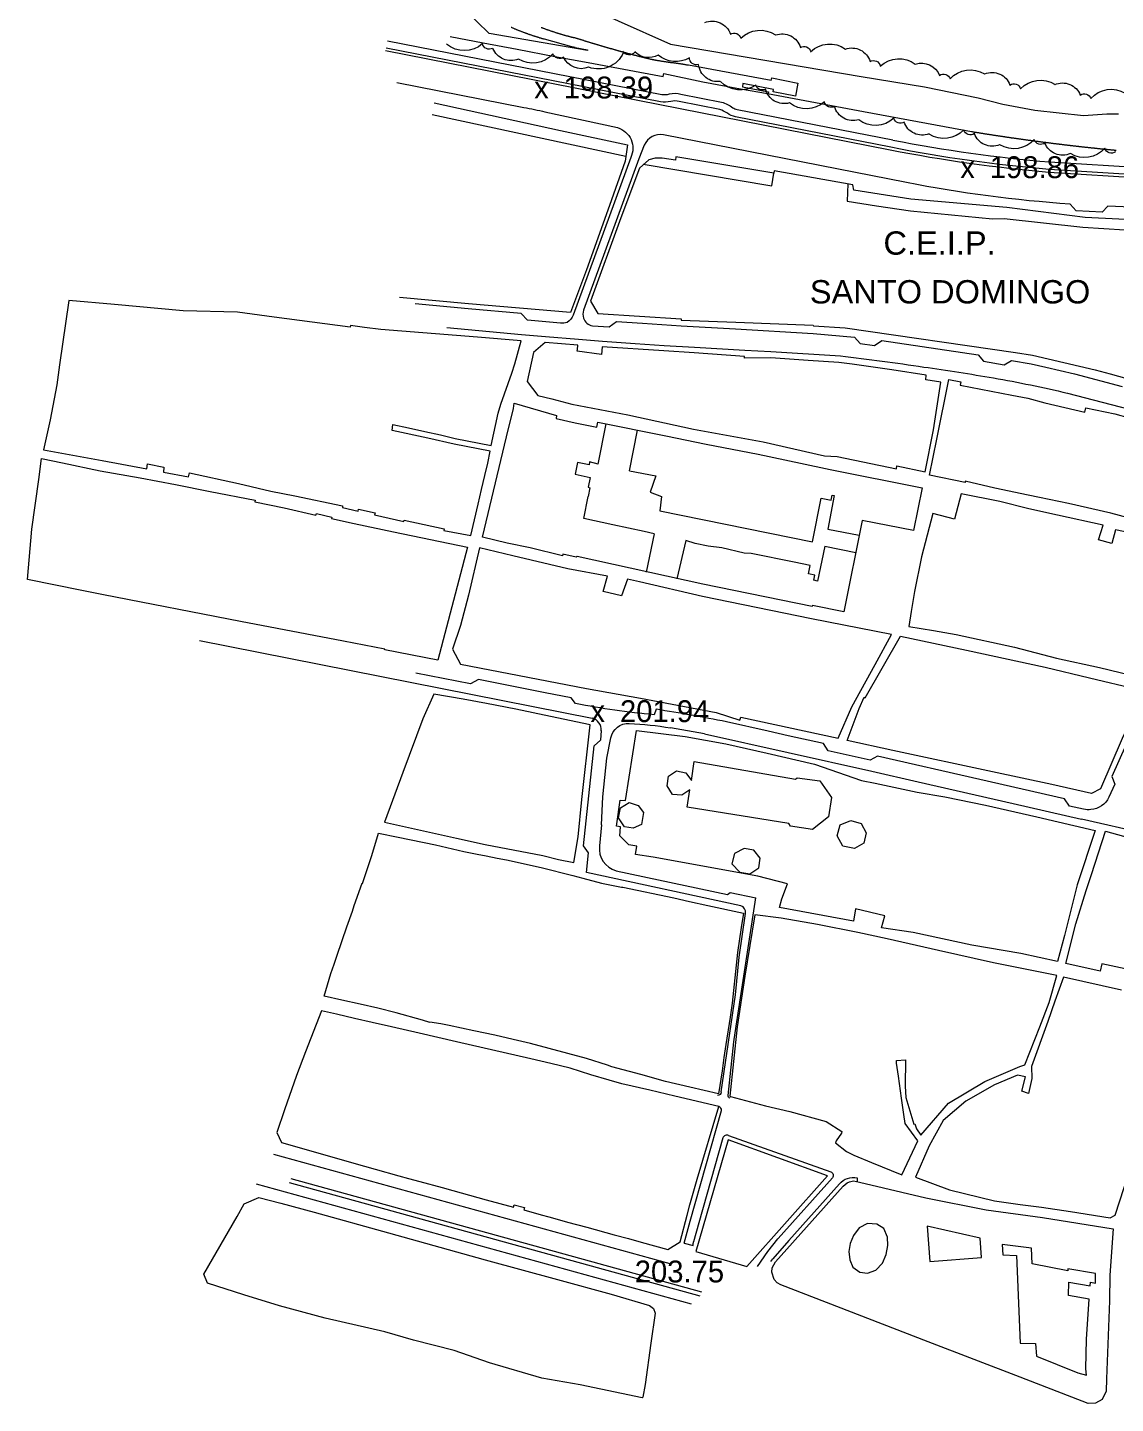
# Model space of a CAD drawing. Header units: millimetres. Extents: x 949 to 2135, y 1001 to 2286.
# Drawn here: x 1008.5 to 1381.8, y 1046.2 to 1518.2 of the extents above; entities that cross this region are included whole.
import ezdxf
from ezdxf.enums import TextEntityAlignment as Align

# ---------------------------------------------------------------- set-up
doc = ezdxf.new("R2010")
doc.units = ezdxf.units.MM
doc.linetypes.add('DGN Style 2', pattern=[1038.355655, 623.013393, -415.342262])
for name, color, linetype, lineweight in [('Nivel 11', 7, 'Continuous', 0), ('Nivel 12', 7, 'Continuous', 0), ('Nivel 15', 7, 'Continuous', 0), ('Nivel 17', 7, 'Continuous', 0), ('Nivel 24', 7, 'Continuous', 0), ('Nivel 26', 7, 'Continuous', 0), ('Nivel 3', 7, 'Continuous', 0), ('Nivel 39', 7, 'Continuous', 0), ('Nivel 45', 7, 'Continuous', 0)]:
    doc.layers.add(name, color=color, linetype=linetype, lineweight=lineweight)
doc.styles.add('Style-arial', font='arial.shx')
doc.styles.add('Style-font000', font='font000.shx')
doc.styles.add('Style-font023', font='font023.shx')

msp = doc.modelspace()

# ---------------------------------------------------------------- linework, layer by layer
at = {"layer": 'Nivel 11', "color": 1, "linetype": 'Continuous', "lineweight": 0}
for p, q in [((1148.05, 1492.33), (1191.34, 1482.84)), ((1191.34, 1482.84), (1214.4, 1478.03)), ((1214.4, 1478.03), (1213.55, 1472.33)), ((1221.64, 1472.82), (1218.47, 1469.99)), ((1223.83, 1473.45), (1221.64, 1472.82)), ((1226.28, 1473.36), (1223.83, 1473.45)), ((1230.82, 1472.71), (1226.28, 1473.36)), ((1231.01, 1473.83), (1230.82, 1472.71)), ((1264.54, 1468.23), (1231.01, 1473.83)), ((1213.55, 1472.33), (1208.23, 1457.12)), ((1218.47, 1469.99), (1212.1, 1452.96)), ((1264.65, 1469.11), (1264.54, 1468.23)), ((1291.73, 1464.22), (1264.65, 1469.11)), ((1292.05, 1462.47), (1291.73, 1464.22)), ((1311.55, 1459.29), (1292.05, 1462.47)), ((1344.55, 1456.53), (1311.55, 1459.29)), ((1208.23, 1457.12), (1200.33, 1435.09)), ((1371.37, 1453.1), (1344.55, 1456.53)), ((1212.1, 1452.96), (1201.73, 1424.37)), ((1370.64, 1449.7), (1408.15, 1447.29)), ((1408.17, 1451.25), (1371.37, 1453.1)), ((1200.33, 1435.09), (1194.85, 1420.42)), ((1159.86, 1423.39), (1136.12, 1425.59)), ((1194.85, 1420.42), (1159.86, 1423.39)), ((1201.73, 1424.37), (1204.25, 1420.08)), ((1204.25, 1420.08), (1232.75, 1418.33)), ((1232.75, 1418.33), (1232.82, 1417.86)), ((1232.82, 1417.86), (1251.54, 1417.15)), ((1251.54, 1417.15), (1278.11, 1416.14)), ((1278.11, 1416.14), (1278.17, 1415.86)), ((1278.17, 1415.86), (1289, 1415.22)), ((1289, 1415.22), (1347.49, 1406.72)), ((1347.49, 1406.72), (1353.28, 1405.87)), ((1353.28, 1405.87), (1374.85, 1400.77)), ((1374.85, 1400.77), (1379.95, 1399.38)), ((1379.95, 1399.38), (1412.67, 1390.45)), ((1236.28, 1259.92), (1237.27, 1266.46)), ((1237.27, 1266.46), (1271.96, 1260.38)), ((1228.02, 1258.12), (1228.43, 1261.47)), ((1228.43, 1261.47), (1231.17, 1263.24)), ((1231.17, 1263.24), (1234.35, 1262.57)), ((1234.35, 1262.57), (1236.28, 1259.92)), ((1271.96, 1260.38), (1272.61, 1260.9)), ((1272.61, 1260.9), (1280.32, 1259.79)), ((1229.86, 1255.15), (1228.02, 1258.12)), ((1235.78, 1256.68), (1233.07, 1254.86)), ((1234.9, 1250.8), (1235.78, 1256.68)), ((1280.32, 1259.79), (1284.36, 1254.12)), ((1212.02, 1250.57), (1214.93, 1252.33)), ((1214.93, 1252.33), (1218.02, 1251.41)), ((1218.02, 1251.41), (1219.89, 1248.98)), ((1233.07, 1254.86), (1229.86, 1255.15)), ((1269.76, 1245.21), (1234.9, 1250.8)), ((1284.36, 1254.12), (1283.38, 1247.48)), ((1211.3, 1247.08), (1212.02, 1250.57)), ((1213.29, 1244.07), (1211.3, 1247.08)), ((1219.89, 1248.98), (1219.12, 1244.89)), ((1283.38, 1247.48), (1277.88, 1243.12)), ((1287.28, 1244.77), (1290.94, 1246.23)), ((1290.94, 1246.23), (1294.5, 1245.18)), ((1216.35, 1243.56), (1213.29, 1244.07)), ((1219.12, 1244.89), (1216.35, 1243.56)), ((1270.24, 1244.27), (1269.76, 1245.21)), ((1277.88, 1243.12), (1270.24, 1244.27)), ((1286.28, 1240.98), (1287.28, 1244.77)), ((1294.5, 1245.18), (1296.23, 1242.02)), ((1296.23, 1242.02), (1295.48, 1238.46)), ((1254.42, 1236.65), (1251.03, 1234.86)), ((1257.71, 1236.04), (1254.42, 1236.65)), ((1288.26, 1237.42), (1286.28, 1240.98)), ((1292.23, 1236.57), (1288.26, 1237.42)), ((1295.48, 1238.46), (1292.23, 1236.57)), ((1251.03, 1234.86), (1250.21, 1231.36)), ((1259.84, 1233.33), (1257.71, 1236.04)), ((1259.42, 1229.94), (1259.84, 1233.33)), ((1250.21, 1231.36), (1252.93, 1228.46)), ((1252.93, 1228.46), (1256.38, 1227.92)), ((1256.38, 1227.92), (1259.42, 1229.94))]:
    msp.add_line(p, q, dxfattribs=at)
at = {"layer": 'Nivel 11', "color": 1, "linetype": 'DGN Style 2', "lineweight": 0}
for p, q in [((1213.82, 1474), (1147.33, 1488.32)), ((1219.74, 1471.39), (1263.85, 1463.91)), ((1263.85, 1463.91), (1264.54, 1468.23)), ((1289.98, 1464.65), (1289.75, 1458.6)), ((1289.75, 1458.6), (1299.83, 1457.1)), ((1299.83, 1457.1), (1311.45, 1455.38)), ((1311.45, 1455.38), (1339.65, 1452.63)), ((1339.65, 1452.63), (1343.61, 1452.71)), ((1343.61, 1452.71), (1370.64, 1449.7))]:
    msp.add_line(p, q, dxfattribs=at)
at = {"layer": 'Nivel 11', "color": 1, "linetype": 'Continuous', "lineweight": 0, "flags": 128}
for points in [[(1022.67, 1424.6), (1019.45, 1402.52), (1018.53, 1395.67), (1016.3, 1383.64), (1014.04, 1373.32), (1034.14, 1369.67), (1049.45, 1366.86), (1049.66, 1368.5), (1055.25, 1367.39), (1055.14, 1365.75), (1063.75, 1364.08), (1064.08, 1365.43), (1080.94, 1361.79), (1092.02, 1359.22), (1100.21, 1357.58), (1116.62, 1354.19), (1116.63, 1353.6), (1121.94, 1352.27), (1122.06, 1352.95), (1127.78, 1351.69), (1127.61, 1351.03), (1137.61, 1348.77), (1137.78, 1349.27), (1151.44, 1346.24), (1151.39, 1345.73), (1160.68, 1343.97), (1163.16, 1354.67), (1164.29, 1359.71), (1165.4, 1364.6), (1166.43, 1368.78), (1167.2, 1372.92), (1154.93, 1375.3), (1145.85, 1377.38), (1133.63, 1379.96), (1133.85, 1382.05), (1139.28, 1380.89), (1144.88, 1379.61), (1150.23, 1378.46), (1155.27, 1377.29), (1167.65, 1374.86), (1169.98, 1385.88), (1170.87, 1389.06), (1174.73, 1399.69), (1175.77, 1402.9), (1177.86, 1410.8), (1162.93, 1411.96), (1129.71, 1414.66), (1124.11, 1415.35), (1119.38, 1415.97), (1119.23, 1415.48), (1093.1, 1418.91), (1080.55, 1420.53), (1061.88, 1421.07), (1038.39, 1423.19), (1022.67, 1424.6)], [(1316.52, 1365.76), (1319.41, 1380.23), (1321.91, 1396.53), (1316.77, 1397.36), (1316.87, 1399.02), (1305.1, 1400.76), (1291.47, 1402.77), (1286.84, 1403.34), (1276.39, 1404.05), (1263.51, 1404.93), (1254.48, 1404.83), (1254.46, 1405.42), (1237.21, 1406.59), (1226.82, 1407.26), (1205.71, 1408.68), (1205.51, 1406.02), (1197.12, 1407.18), (1197.24, 1407.79), (1197.36, 1409.28), (1186.13, 1410.17), (1182.1, 1406.69), (1179.98, 1396.81), (1183.59, 1392.01), (1188.38, 1390.8), (1195.22, 1389.07), (1214.51, 1385.41), (1237.05, 1380.47), (1260.93, 1376.09), (1281.95, 1371.34), (1286.3, 1371.08), (1306.62, 1366.83), (1306.83, 1367.91), (1316.52, 1365.76)], [(1175.24, 1387.55), (1175.54, 1389.32), (1189.98, 1385.11), (1189.93, 1384.15), (1189.93, 1384.16), (1196.4, 1382.66), (1196.39, 1382.66), (1203.89, 1381.13), (1204.24, 1382.86), (1227.51, 1378.14), (1241.35, 1375.32), (1259.17, 1371.92), (1273.76, 1368.81), (1283.95, 1366.65), (1315.43, 1360.34), (1312.51, 1345.63), (1294.85, 1349.17), (1288.62, 1317.79), (1277.84, 1319.94), (1277.78, 1319.66), (1240.19, 1327.24), (1197.13, 1336.76), (1196.81, 1336.52), (1196.81, 1336.53), (1192.19, 1337.56), (1192.11, 1336.99), (1180.93, 1339.76), (1173.04, 1341.38), (1164.64, 1343.38), (1172.83, 1377.86), (1175.23, 1387.55), (1175.24, 1387.55)], [(1020.54, 1368.91), (1033.49, 1366.1), (1047.15, 1363.7), (1059.3, 1361.5), (1071.14, 1359.12), (1086.62, 1356.06), (1086.52, 1355.56), (1096.57, 1353.42), (1107.44, 1350.93), (1107.62, 1351.51), (1112.93, 1350.27), (1112.83, 1349.82), (1120.61, 1348.07), (1134.13, 1345.18), (1159.48, 1339.98), (1149.33, 1301.23), (1131.12, 1304.77), (1131.17, 1305.01), (1116.91, 1307.74), (1081.58, 1314.51), (1034.57, 1323.58), (1027.16, 1325.12), (1008.57, 1328.88), (1008.53, 1328.89), (1010, 1346.1), (1012.38, 1363.22), (1013.37, 1370.38), (1020.54, 1368.91)], [(1304.93, 1309.97), (1277.51, 1315.33), (1240.11, 1323.07), (1218.52, 1328.04), (1214.33, 1328.98), (1212.32, 1323.33), (1206.03, 1324.77), (1207.47, 1330.02), (1193.92, 1332.55), (1175.05, 1336.99), (1163.57, 1339.69), (1159.78, 1323.54), (1157.06, 1313.12), (1154.36, 1305.03), (1157.04, 1299.84), (1200.31, 1291.46), (1218.83, 1288.17), (1244.84, 1283.3), (1252.87, 1280.63), (1253.22, 1281.71), (1286.65, 1274.43), (1291.37, 1285.16), (1299.34, 1299.73), (1304.93, 1309.97)], [(1308.08, 1309.47), (1330.72, 1304.64), (1357.72, 1298.86), (1372.92, 1295.11), (1389.26, 1291.26), (1390.69, 1288.04), (1384.04, 1274.34), (1376.7, 1257.09), (1373.61, 1255.52), (1359.92, 1258.51), (1339.64, 1262.89), (1305.38, 1270.27), (1289.74, 1273.7), (1293.84, 1284.63), (1295.55, 1288.46), (1295.89, 1288.32), (1308.08, 1309.47)], [(1147.89, 1289.57), (1144.11, 1281.11), (1137.28, 1262.64), (1130.98, 1245.63), (1155.66, 1240.1), (1165.5, 1238.02), (1185.3, 1234.2), (1190.73, 1232.83), (1195.92, 1231.79), (1197.41, 1240.61), (1198.74, 1253.45), (1201.56, 1279.02), (1188, 1281.84), (1176.09, 1284.39), (1165.97, 1286.34), (1158.01, 1287.84), (1147.89, 1289.57)], [(1217.5, 1277.1), (1234.21, 1274.98), (1248.09, 1272.53), (1262.3, 1269.33), (1278.5, 1265.57), (1294.63, 1259.94), (1299.37, 1258.98), (1313.76, 1255.91), (1323.29, 1254.3), (1337.19, 1251.44), (1354.79, 1247.44), (1374.78, 1242.76), (1368.63, 1224.19), (1364.26, 1206.78), (1361.95, 1197.83), (1349.3, 1200.6), (1332.54, 1203.43), (1312.4, 1207.84), (1301.55, 1209.37), (1302.67, 1213.55), (1292.64, 1215.95), (1291.95, 1211.68), (1266.5, 1216.38), (1267.32, 1219.33), (1269.32, 1224.49), (1259.07, 1227.15), (1223.17, 1233.61), (1217.14, 1234.59), (1217.54, 1237.37), (1214.83, 1237.84), (1211.71, 1240.98), (1212.02, 1244), (1210.58, 1244.27), (1211.9, 1253.17), (1213.64, 1253.09), (1217.5, 1277.1)], [(1135.71, 1240.53), (1148.45, 1237.87), (1158.22, 1235.61), (1162.75, 1234.64), (1165.87, 1234.05), (1169.69, 1233.34), (1172.84, 1232.74), (1184.73, 1230.06), (1195.57, 1227.33), (1199.07, 1226.41), (1205.42, 1224.74), (1212.37, 1223.39), (1212.76, 1223.31), (1230.32, 1219.68), (1235.59, 1218.44), (1241.92, 1217.11), (1254.12, 1214.48), (1253.36, 1209.5), (1252.06, 1200.89), (1251.39, 1194.4), (1250.27, 1183.59), (1249.56, 1178.78), (1248.15, 1169.34), (1247.71, 1166.41), (1247.48, 1164.86), (1246.81, 1160.36), (1245.64, 1152.51), (1235.74, 1154.72), (1227.42, 1156.67), (1218.92, 1159.06), (1209.04, 1161.77), (1207.51, 1162.25), (1200.36, 1164.52), (1181.08, 1169.77), (1175.18, 1171.13), (1168.88, 1172.6), (1161.62, 1174.06), (1153.17, 1175.88), (1150.3, 1176.41), (1146.6, 1177.08), (1146.5, 1176.96), (1144.02, 1177.68), (1135.04, 1180.28), (1128.77, 1181.83), (1122.71, 1183.16), (1116.35, 1184.55), (1110.3, 1186), (1112.62, 1193.72), (1113.69, 1196.89), (1114.73, 1199.98), (1118.1, 1209.75), (1119.97, 1215.16), (1120.63, 1217.08), (1123.33, 1224.67), (1123.42, 1224.61), (1126.64, 1234.26), (1128.92, 1241.88), (1135.71, 1240.53)], [(1361.66, 1193.08), (1339.93, 1197.37), (1321.11, 1201.64), (1303.41, 1205.58), (1293.45, 1207.77), (1279.53, 1210.51), (1267.09, 1212.72), (1258.06, 1213.9), (1254.68, 1192.78), (1251.96, 1175.47), (1249.49, 1151.68), (1249.66, 1151.49), (1261.71, 1148.34), (1270.09, 1146.39), (1282.49, 1142.91), (1287.96, 1139.49), (1287.8, 1138.96), (1285.99, 1136.31), (1285.68, 1135.63), (1289.52, 1132.65), (1292, 1131.4), (1298.06, 1128.92), (1308.45, 1124.67), (1313.97, 1136.38), (1309.61, 1142.29), (1309.23, 1145.4), (1308.34, 1151.02), (1307.4, 1158.47), (1306.67, 1163.02), (1306.64, 1163.9), (1309.74, 1164.16), (1309.66, 1155.09), (1309.86, 1151.17), (1312.65, 1142.08), (1313.01, 1142.16), (1313.48, 1140.45), (1315.03, 1138.32), (1324.48, 1149.24), (1336.98, 1156.66), (1348.96, 1161.79), (1350.75, 1162.42), (1355.89, 1175.42), (1359.06, 1183.78), (1361.66, 1193.08)], [(1181.22, 1164.42), (1155.72, 1170.29), (1142.84, 1173.29), (1133.4, 1175.41), (1126.74, 1176.88), (1120.72, 1178.27), (1114.48, 1179.73), (1109.4, 1180.91), (1103.92, 1166.88), (1100.76, 1158.72), (1096.73, 1146.93), (1094.08, 1139.18), (1095.7, 1135.75), (1124.1, 1127.66), (1127.77, 1126.64), (1135.96, 1124.36), (1139.28, 1123.43), (1143.14, 1122.38), (1150.79, 1120.31), (1154.49, 1119.3), (1165.94, 1116.15), (1175.22, 1113.59), (1175.47, 1114.43), (1179.03, 1113.46), (1178.77, 1112.61), (1184.71, 1110.96), (1187.37, 1110.23), (1191.03, 1109.24), (1193.84, 1108.47), (1200.4, 1106.68), (1209.83, 1104.13), (1214.68, 1102.8), (1219.04, 1101.61), (1228.22, 1099.09), (1232.39, 1101.68), (1234.88, 1110.78), (1235.74, 1114.41), (1238.28, 1123.23), (1245.66, 1148.11), (1230.67, 1151.65), (1222.02, 1153.68), (1212.44, 1155.94), (1208.1, 1157.09), (1201.77, 1158.98), (1194.67, 1161.27), (1188.08, 1162.89), (1181.22, 1164.42)], [(1282.96, 1124.28), (1248.89, 1136.7), (1237.79, 1098.33), (1255.27, 1093.27), (1282.96, 1124.28)], [(1381, 1106.18), (1379.87, 1090.2), (1379.75, 1081.47), (1378.75, 1054.74), (1378.59, 1050.42), (1377.17, 1047.64), (1374.92, 1046.35), (1372.39, 1046.24), (1349.06, 1055.26), (1317.58, 1067.42), (1267.02, 1086.95), (1265.7, 1087.65), (1264.7, 1088.78), (1263.84, 1091.28), (1263.98, 1092.72), (1265.16, 1094.86), (1288.34, 1120.79), (1289.69, 1121.93), (1290.52, 1122.28), (1291.91, 1122.56), (1293.99, 1122.15), (1316.72, 1116.76), (1337.4, 1112.66), (1356.81, 1110.05), (1381, 1106.18)], [(1106.82, 1111.84), (1132.34, 1104.75), (1165.49, 1095.51), (1190.35, 1088.74), (1208.72, 1083.72), (1221.96, 1079.85), (1223.33, 1078.77), (1223.81, 1077.23), (1222.36, 1066.96), (1220.4, 1052.8), (1219.62, 1048.45), (1219.35, 1048.21), (1198.13, 1052.66), (1184.96, 1054.9), (1167.08, 1060.2), (1154.88, 1064.42), (1140.97, 1067.97), (1131.09, 1070.84), (1110.66, 1075.48), (1095.03, 1079.71), (1082.69, 1083.53), (1070.27, 1087.51), (1069.01, 1090.56), (1080.45, 1110.43), (1082.9, 1114.74), (1087.92, 1116.9), (1095.45, 1115), (1106.82, 1111.84)]]:
    msp.add_lwpolyline(points, close=True, dxfattribs=at)
for points in [[(1394.62, 1347.75), (1380.16, 1351.58), (1365.7, 1354.99), (1355.67, 1356.97), (1351.84, 1357.82), (1340.45, 1360.26), (1330.26, 1362.61), (1330.18, 1362.17), (1318, 1364.7), (1320.45, 1376.97), (1324.67, 1397.48), (1328.7, 1396.67), (1328.51, 1395.52), (1328.51, 1395.52), (1346.28, 1392.11), (1351.78, 1391.03), (1357.53, 1389.51), (1371.23, 1386.24), (1371.63, 1387.71), (1381.55, 1385.7), (1391.44, 1383.01)], [(1395.43, 1343.01), (1381.79, 1345.95), (1380.57, 1341.27), (1375.93, 1342.52), (1377.58, 1347.55), (1361.87, 1350.92), (1352.11, 1353.16), (1342.14, 1355.62), (1328.9, 1358.29), (1328.9, 1358.29), (1326.6, 1349.63), (1319.14, 1351.57), (1315.28, 1336.66), (1312.83, 1324.76), (1311.75, 1317.87), (1310.92, 1312.8), (1319.34, 1311.33), (1327.11, 1309.99), (1347.11, 1305.7), (1361.57, 1301.94), (1376.31, 1298.65), (1390.95, 1295.2)], [(1393.71, 1193.45), (1377.14, 1196.99), (1376.52, 1194.5), (1364.74, 1197.13), (1368.21, 1210.74), (1371.76, 1222.16), (1373.58, 1227.72), (1378.42, 1242.53), (1378.42, 1242.53), (1391.52, 1238.87)], [(1383.89, 1188.04), (1363.94, 1192.49), (1361.02, 1184.22), (1358.55, 1177.22), (1352.94, 1161.8), (1353.08, 1157.73), (1351.94, 1152.62), (1349.68, 1153.32), (1350.97, 1158.24), (1348.23, 1158.88), (1340.28, 1155.59), (1330.5, 1149.94), (1322.62, 1143.33), (1317.85, 1134.61), (1313.15, 1123.9), (1324.85, 1119.56), (1340.31, 1115.71), (1349.1, 1114.49), (1356.38, 1113.59), (1366.33, 1112.14), (1379.97, 1109.9), (1381.73, 1110.86), (1386.24, 1124.9)]]:
    msp.add_lwpolyline(points, dxfattribs=at)
at = {"layer": 'Nivel 12', "color": 7, "linetype": 'Continuous', "lineweight": 0}
for p, q in [((1204.27, 1368.47), (1207.07, 1382.28)), ((1215.02, 1366.14), (1217.85, 1380.09)), ((1197.27, 1369.01), (1196.4, 1365.01)), ((1201.19, 1368.21), (1197.27, 1369.01)), ((1201.39, 1369.19), (1201.19, 1368.21)), ((1204.27, 1368.47), (1201.39, 1369.19)), ((1196.4, 1365.01), (1201.55, 1363.9)), ((1215.02, 1366.14), (1224.08, 1364.41)), ((1224.08, 1364.41), (1222.15, 1358.83)), ((1201.55, 1363.9), (1200.84, 1360.53)), ((1200.84, 1360.53), (1201.49, 1360.35)), ((1201.49, 1360.35), (1200.9, 1357.36)), ((1199.41, 1349.75), (1200.9, 1357.36)), ((1222.15, 1358.83), (1226.04, 1357.32)), ((1226.04, 1357.32), (1225.51, 1352.39)), ((1277.89, 1341.83), (1280.85, 1356.72)), ((1280.85, 1356.72), (1284.21, 1356.05)), ((1285.31, 1357.66), (1283.06, 1346.19)), ((1284.21, 1356.05), (1284.56, 1357.81)), ((1284.56, 1357.81), (1285.31, 1357.66)), ((1225.51, 1352.39), (1277.89, 1341.83)), ((1209.35, 1347.63), (1199.41, 1349.75)), ((1220.11, 1345.33), (1209.35, 1347.63)), ((1223.54, 1344.6), (1220.11, 1345.33)), ((1283.06, 1346.19), (1293.86, 1344.04)), ((1223.54, 1344.6), (1220.77, 1331.39)), ((1234.35, 1342.29), (1231.35, 1329.11)), ((1237.64, 1341.22), (1234.35, 1342.29)), ((1242.03, 1340.28), (1237.64, 1341.22)), ((1246.77, 1339.79), (1242.03, 1340.28)), ((1254.38, 1337.89), (1246.77, 1339.79)), ((1256.8, 1337.77), (1254.38, 1337.89)), ((1271.5, 1334.8), (1256.8, 1337.77)), ((1282.06, 1340.27), (1279.51, 1328.36)), ((1282.06, 1340.27), (1292.68, 1338.15)), ((1277.04, 1333.69), (1271.5, 1334.8)), ((1276.47, 1330.81), (1277.04, 1333.69)), ((1278.63, 1330.38), (1276.47, 1330.81)), ((1278.28, 1328.61), (1278.63, 1330.38)), ((1279.51, 1328.36), (1278.28, 1328.61))]:
    msp.add_line(p, q, dxfattribs=at)
at = {"layer": 'Nivel 12', "color": 7, "linetype": 'Continuous', "lineweight": 0, "flags": 128}
for points in [[(1153.49, 1515.08), (1164.8, 1512.99), (1176.48, 1510.8), (1189.45, 1508.31), (1200.86, 1506.27), (1218.58, 1502.94), (1226.63, 1501.45), (1226.82, 1502.48), (1240.17, 1499.63), (1253.1, 1497.2), (1262.4, 1495.54)], [(1262.4, 1495.54), (1295.36, 1489.4), (1332.41, 1482.53), (1332.61, 1482.5), (1332.81, 1482.47), (1333.01, 1482.43), (1333.2, 1482.4), (1333.4, 1482.37), (1333.6, 1482.34), (1333.8, 1482.31), (1333.99, 1482.27), (1334.19, 1482.24), (1334.39, 1482.21), (1334.59, 1482.18), (1334.78, 1482.15), (1334.98, 1482.12), (1335.18, 1482.08), (1335.38, 1482.05), (1335.57, 1482.02), (1335.77, 1481.99), (1335.97, 1481.96), (1336.17, 1481.93), (1336.36, 1481.9), (1336.56, 1481.87), (1336.76, 1481.83), (1336.96, 1481.8), (1337.15, 1481.77), (1337.35, 1481.74), (1337.55, 1481.71), (1337.75, 1481.68), (1337.95, 1481.65), (1338.14, 1481.62), (1338.34, 1481.59), (1338.54, 1481.56), (1338.74, 1481.53), (1338.93, 1481.5), (1339.13, 1481.47), (1339.33, 1481.44), (1339.53, 1481.41), (1339.72, 1481.38), (1339.92, 1481.34), (1340.12, 1481.31), (1340.32, 1481.28), (1340.52, 1481.25), (1340.71, 1481.22), (1340.91, 1481.19), (1341.11, 1481.16), (1341.31, 1481.13), (1341.5, 1481.11), (1341.7, 1481.08), (1341.9, 1481.05), (1342.1, 1481.02), (1342.3, 1480.99), (1342.49, 1480.96), (1342.69, 1480.93), (1342.89, 1480.9), (1343.09, 1480.87), (1343.28, 1480.84), (1343.48, 1480.81), (1343.68, 1480.78), (1343.88, 1480.75), (1344.08, 1480.72), (1344.27, 1480.69), (1344.47, 1480.66), (1344.67, 1480.64), (1344.87, 1480.61), (1345.07, 1480.58), (1345.26, 1480.55), (1345.46, 1480.52), (1345.66, 1480.49), (1345.86, 1480.46), (1346.05, 1480.43), (1346.25, 1480.41), (1346.45, 1480.38), (1346.65, 1480.35), (1346.85, 1480.32), (1347.04, 1480.29), (1347.24, 1480.26), (1347.44, 1480.24), (1347.64, 1480.21), (1347.84, 1480.18), (1348.03, 1480.15), (1348.23, 1480.12), (1348.43, 1480.1), (1348.63, 1480.07), (1348.83, 1480.04), (1349.02, 1480.01), (1349.22, 1479.98), (1349.42, 1479.96), (1349.62, 1479.93), (1349.82, 1479.9), (1350.02, 1479.87), (1350.21, 1479.85), (1350.41, 1479.82), (1350.61, 1479.79), (1350.81, 1479.76), (1351.01, 1479.74), (1351.2, 1479.71), (1351.4, 1479.68), (1351.6, 1479.66), (1351.8, 1479.63), (1352, 1479.6), (1352.19, 1479.57), (1352.39, 1479.55), (1352.59, 1479.52), (1352.79, 1479.49), (1352.99, 1479.47), (1353.19, 1479.44), (1353.38, 1479.41), (1353.58, 1479.39), (1353.78, 1479.36), (1353.98, 1479.33), (1354.18, 1479.31), (1354.38, 1479.28), (1354.57, 1479.26), (1354.77, 1479.23), (1354.97, 1479.2), (1355.17, 1479.18), (1355.37, 1479.15), (1355.57, 1479.13), (1355.76, 1479.1), (1355.96, 1479.07), (1356.16, 1479.05), (1356.36, 1479.02), (1356.56, 1479), (1356.75, 1478.97), (1356.95, 1478.94), (1357.15, 1478.92), (1357.35, 1478.89), (1357.55, 1478.87), (1357.75, 1478.84), (1357.95, 1478.82), (1358.14, 1478.79), (1358.34, 1478.77), (1358.54, 1478.74), (1358.74, 1478.72), (1358.94, 1478.69), (1359.14, 1478.67), (1359.33, 1478.64), (1359.53, 1478.62), (1359.73, 1478.59), (1359.93, 1478.57), (1360.13, 1478.54), (1360.33, 1478.52), (1360.52, 1478.49), (1360.72, 1478.47), (1360.92, 1478.44), (1361.12, 1478.42), (1361.32, 1478.39), (1361.52, 1478.37), (1361.72, 1478.34), (1361.91, 1478.32), (1362.11, 1478.3), (1362.31, 1478.27), (1362.51, 1478.25), (1362.71, 1478.22), (1362.91, 1478.2), (1363.11, 1478.17), (1363.3, 1478.15), (1363.5, 1478.13), (1363.7, 1478.1), (1363.9, 1478.08), (1364.1, 1478.06), (1364.3, 1478.03), (1364.5, 1478.01), (1364.69, 1477.98), (1364.89, 1477.96), (1365.09, 1477.94), (1365.29, 1477.91), (1365.49, 1477.89), (1365.69, 1477.87), (1365.89, 1477.84), (1366.08, 1477.82), (1366.28, 1477.8), (1366.48, 1477.77), (1366.68, 1477.75), (1366.88, 1477.73), (1367.08, 1477.71), (1367.28, 1477.68), (1367.48, 1477.66), (1367.67, 1477.64), (1367.87, 1477.61), (1368.07, 1477.59), (1368.27, 1477.57), (1368.47, 1477.55), (1368.67, 1477.52), (1368.87, 1477.5), (1369.06, 1477.48), (1369.26, 1477.46), (1369.46, 1477.43), (1369.66, 1477.41), (1369.86, 1477.39), (1370.06, 1477.37), (1370.26, 1477.34), (1370.46, 1477.32), (1370.65, 1477.3), (1370.85, 1477.28), (1371.05, 1477.26), (1371.25, 1477.23), (1371.45, 1477.21), (1371.65, 1477.19), (1371.85, 1477.17), (1372.05, 1477.15), (1372.25, 1477.13), (1372.44, 1477.1), (1372.64, 1477.08), (1372.84, 1477.06), (1373.04, 1477.04), (1373.24, 1477.02), (1373.44, 1477), (1373.64, 1476.98), (1373.84, 1476.96), (1374.04, 1476.93), (1374.23, 1476.91), (1374.43, 1476.89), (1374.63, 1476.87), (1374.83, 1476.85), (1375.03, 1476.83), (1375.23, 1476.81), (1375.43, 1476.79), (1375.63, 1476.77), (1375.83, 1476.75), (1376.02, 1476.73), (1376.22, 1476.71), (1376.42, 1476.68), (1376.62, 1476.66), (1376.82, 1476.64), (1377.02, 1476.62), (1377.22, 1476.6), (1377.42, 1476.58), (1377.62, 1476.56), (1377.81, 1476.54), (1378.01, 1476.52), (1378.21, 1476.5), (1378.41, 1476.48), (1378.61, 1476.46), (1378.81, 1476.44), (1379.01, 1476.42), (1379.21, 1476.4), (1379.41, 1476.38), (1379.61, 1476.36), (1379.81, 1476.34), (1380, 1476.33), (1380.2, 1476.31), (1380.4, 1476.29), (1380.6, 1476.27), (1380.8, 1476.25), (1381, 1476.23), (1381.2, 1476.21), (1381.4, 1476.19), (1381.6, 1476.17), (1381.8, 1476.15), (1381.99, 1476.13)], [(1335.8, 1096.35), (1335.4, 1102.92), (1317.18, 1107.05), (1318.07, 1094.98), (1335.8, 1096.35)], [(1354.31, 1066.84), (1354.69, 1062.45), (1368.88, 1056.71), (1371.8, 1055.93), (1371.61, 1058.08), (1371.87, 1068.31), (1372.72, 1082.07), (1365.73, 1083.24), (1365.83, 1087.83), (1373.13, 1086.6), (1373.23, 1087.82), (1374.95, 1087.53), (1374.89, 1090.87), (1365.47, 1092.45), (1365.42, 1091.79), (1353.24, 1094.11), (1352.94, 1099.47), (1342.88, 1100.83), (1343.2, 1097.18), (1347.82, 1097.02), (1349.15, 1066.97), (1354.31, 1066.84)]]:
    msp.add_lwpolyline(points, dxfattribs=at)
msp.add_lwpolyline([(1299.9, 1107.74), (1296.69, 1108.03), (1293.88, 1106.49), (1291.9, 1103.9), (1290.8, 1101.1), (1290.31, 1098.33), (1290.65, 1095.49), (1291.73, 1093.05), (1294.04, 1091.31), (1296.73, 1090.96), (1299.57, 1091.96), (1301.86, 1094.4), (1303.14, 1097.36), (1303.66, 1100.38), (1303.59, 1103.32), (1302.3, 1106.3), (1299.9, 1107.74)], close=True, dxfattribs=at)
at = {"layer": 'Nivel 15', "color": 7, "linetype": 'Continuous', "lineweight": 0}
for p, q in [((1131.4, 1510.28), (1304.54, 1476.26)), ((1135.22, 1499.4), (1178.85, 1490.81)), ((1186.05, 1489.34), (1210.97, 1483.87)), ((1310.11, 1465.01), (1226.72, 1481.44)), ((1218.23, 1473.12), (1199.3, 1421.27)), ((1358.92, 1468.65), (1413.57, 1465.24)), ((1368.3, 1455.3), (1366.26, 1457.61)), ((1423.79, 1454.83), (1379.17, 1456.95)), ((1159.72, 1421.67), (1141.47, 1423.42)), ((1177.89, 1420.15), (1159.72, 1421.67)), ((1180.09, 1417.89), (1177.89, 1420.15)), ((1191.37, 1416.79), (1180.09, 1417.89)), ((1208.09, 1415.57), (1210.56, 1417.38)), ((1210.56, 1417.38), (1219.47, 1416.77)), ((1219.47, 1416.77), (1232.73, 1415.88)), ((1152.37, 1415.27), (1178.03, 1412.92)), ((1178.03, 1412.92), (1186.29, 1412.21)), ((1186.29, 1412.21), (1197.52, 1411.27)), ((1197.52, 1411.27), (1205.84, 1410.65)), ((1202.31, 1415.91), (1208.09, 1415.57)), ((1232.73, 1415.88), (1251.46, 1414.81)), ((1251.46, 1414.81), (1278.02, 1413.26)), ((1278.02, 1413.26), (1292.25, 1412)), ((1292.25, 1412), (1294.15, 1409.8)), ((1205.84, 1410.65), (1216.96, 1409.79)), ((1216.96, 1409.79), (1226.96, 1409.18)), ((1226.96, 1409.18), (1237.35, 1408.57)), ((1237.35, 1408.57), (1254.61, 1407.55)), ((1254.61, 1407.55), (1263.51, 1407.11)), ((1263.51, 1407.11), (1287.42, 1405.58)), ((1294.15, 1409.8), (1299.11, 1409.14)), ((1299.11, 1409.14), (1301.59, 1410.86)), ((1301.59, 1410.86), (1334.63, 1405.94)), ((1334.63, 1405.94), (1336.52, 1403.78)), ((1336.52, 1403.78), (1343.55, 1402.54)), ((1343.55, 1402.54), (1346.12, 1404.05)), ((1346.12, 1404.05), (1352.84, 1402.88)), ((1352.84, 1402.88), (1357.87, 1401.74)), ((1357.87, 1401.74), (1367.71, 1399.47)), ((1367.71, 1399.47), (1384.07, 1395.11)), ((1365.3, 1392.82), (1416.88, 1379.38)), ((1067.52, 1307.95), (1202.26, 1281.31)), ((1160.56, 1293.11), (1141.79, 1296.77)), ((1163.21, 1294.61), (1160.56, 1293.11)), ((1186.16, 1289.99), (1163.21, 1294.61)), ((1195.05, 1288.29), (1186.16, 1289.99)), ((1196.57, 1286.29), (1195.05, 1288.29)), ((1224.19, 1284.35), (1223.51, 1282.49)), ((1262.6, 1276.9), (1248.29, 1280.03)), ((1390.11, 1282.77), (1380.54, 1261.35)), ((1205.3, 1277.03), (1205.1, 1273.79)), ((1207.27, 1267.56), (1208.66, 1274.53)), ((1240.82, 1275.95), (1229.15, 1277.99)), ((1240.82, 1275.95), (1298.24, 1263.16)), ((1269.49, 1275.3), (1262.6, 1276.9)), ((1281.61, 1272.57), (1269.49, 1275.3)), ((1202.89, 1271.79), (1205.1, 1273.79)), ((1283.25, 1270.09), (1281.61, 1272.57)), ((1297.66, 1266.85), (1283.25, 1270.09)), ((1205.93, 1254.33), (1207.27, 1267.56)), ((1300.13, 1268.31), (1297.66, 1266.85)), ((1335.22, 1260.31), (1300.13, 1268.31)), ((1298.24, 1263.16), (1314.09, 1259.51)), ((1364.35, 1253.63), (1335.22, 1260.31)), ((1380.54, 1261.35), (1381.52, 1258.67)), ((1314.09, 1259.51), (1346.66, 1252.06)), ((1381.52, 1258.67), (1379.5, 1254.21)), ((1205.51, 1244.68), (1205.93, 1254.33)), ((1346.66, 1252.06), (1370.14, 1246.68)), ((1365.97, 1251.18), (1364.35, 1253.63)), ((1370.84, 1250.08), (1365.97, 1251.18)), ((1395.73, 1240.79), (1370.14, 1246.68)), ((1235.91, 1108.74), (1246.61, 1146.73)), ((1249.07, 1138.17), (1284.12, 1125.7)), ((1247.11, 1137.35), (1238.87, 1108.16)), ((1229.06, 1094.19), (1093.08, 1131.66)), ((1098.82, 1123.37), (1239.77, 1084.53)), ((1266.01, 1102.85), (1284.68, 1123.64)), ((1293.18, 1123.64), (1293.17, 1122.41)), ((1236.3, 1080.29), (1087.11, 1121.42)), ((1239.35, 1083.07), (1098.37, 1121.96)), ((1233.81, 1101.27), (1235.91, 1108.74)), ((1238.87, 1108.16), (1237.06, 1101.74)), ((1233.81, 1101.27), (1236.87, 1100.44)), ((1263.5, 1094.9), (1264.18, 1095.86))]:
    msp.add_line(p, q, dxfattribs=at)
at = {"layer": 'Nivel 15', "color": 7, "linetype": 'Continuous', "lineweight": 0, "flags": 128}
for points in [[(1220.13, 1477.91), (1218.23, 1473.12)], [(1215.47, 1473.6), (1195.74, 1419.6)], [(1379.17, 1456.95), (1377.28, 1454.83), (1368.3, 1455.3)], [(1253.27, 1216.95), (1200.32, 1228.35), (1201, 1235.1), (1199.31, 1237.56), (1202.89, 1271.79)], [(1205.51, 1244.68), (1204.78, 1237.52)], [(1210.47, 1228.99), (1248.71, 1220.79), (1249.6, 1221.54), (1258.36, 1219.74)], [(1251.62, 1175.65), (1258.36, 1219.74)], [(1246.53, 1153.09), (1251.37, 1186.38), (1252.64, 1199.31), (1254.87, 1214.35)], [(1248.87, 1151.93), (1250.87, 1170.34), (1251.62, 1175.65)], [(1287.07, 1121.56), (1269.76, 1102.12)], [(1258.98, 1093.25), (1262.49, 1098.33), (1265.91, 1102.74), (1266.01, 1102.85)], [(1269.76, 1102.12), (1264.18, 1095.86)]]:
    msp.add_lwpolyline(points, dxfattribs=at)
at = {"layer": 'Nivel 15', "color": 7, "linetype": 'Continuous', "lineweight": 0, "extrusion": (0, 0, -1)}
for centre, radius, start, end in [((-1114.41, 1156.66), 340.3, 100.9164, 102.1534), ((-1208.89, 1476.84), 7.33, 106.4863, 206.2326), ((-1398.24, 1917.07), 460.56, 273.9823, 281.0318), ((-1191.88, 1422.03), 5.27, 249.8885, 275.5245), ((-1191.56, 1420.91), 4.38, 197.4089, 240.9003), ((-1189.24, 559.72), 851.54, 96.62057, 98.56286), ((-1201.28, 592.2), 817.66, 98.06729, 99.76644), ((-1268.97, 987.41), 416.69, 99.8116, 103.3655), ((-1250.11, 1568.07), 286.82, 275.3207, 280.7576), ((-1214.6, 1273.45), 6.03, 10.3221, 93.7901), ((-1210.87, 1171.73), 107.82, 92.1908, 99.7623), ((-1372.94, 1257.15), 7.19, 204.0745, 266.5804), ((-1372.41, 1256.86), 6.96, 262.071, 282.9705), ((-1245.31, 1153.12), 1.22, 181.2811, 271.162), ((-1249.76, 1151.84), 0.896, 281.642, 5.9025), ((-1283.68, 1124.47), 1.31, 109.6815, 219.5043), ((-1291.84, 1117.55), 6.24, 40.0611, 102.4101), ((-1244.25, 1100), 7.4, 3.377, 13.6091)]:
    msp.add_arc(centre, radius, start, end, dxfattribs=at)
at = {"layer": 'Nivel 15', "color": 7, "linetype": 'Continuous', "lineweight": 0}
for centre, radius, start, end in [((1225.67, 1475.49), 6.05, 79.9666, 156.3992), ((1400.91, 1966.78), 499.9, 258.8855, 265.1818), ((1203.99, 1419.87), 4.89, 163.414, 196.0824), ((1203.21, 1420), 4.19, 200.7221, 257.5998), ((1149.83, 799.37), 490.65, 78.4226, 81.2821), ((1201.34, 1277.43), 3.99, 354.1683, 76.5664), ((1212.53, 1236.53), 7.82, 172.7403, 254.7197), ((1252.55, 1214.72), 2.35, 351.1997, 72.1546), ((1245.31, 1146.85), 1.31, 354.8392, 74.3576), ((1248.48, 1136.84), 1.46, 66.0418, 159.4938)]:
    msp.add_arc(centre, radius, start, end, dxfattribs=at)
at = {"layer": 'Nivel 17', "color": 30, "linetype": 'Continuous', "lineweight": 0}
for p, q in [((1225.68, 1492.68), (1131.57, 1511.15)), ((1132.08, 1513.7), (1226.1, 1495.25)), ((1246.01, 1490.13), (1232.1, 1492.86)), ((1232.68, 1495.39), (1246.66, 1492.65)), ((1304.71, 1477.12), (1251.48, 1487.57)), ((1251.95, 1490.13), (1305.4, 1479.64)), ((1413.63, 1466.11), (1358.99, 1469.53)), ((1359.18, 1472.12), (1413.79, 1468.71))]:
    msp.add_line(p, q, dxfattribs=at)
at = {"layer": 'Nivel 17', "color": 30, "linetype": 'Continuous', "lineweight": 0, "extrusion": (0, 0, -1)}
for centre, radius, start, end in [((-1226.96, 1502.22), 9.62, 256.4867, 277.6412), ((-1230.64, 1487.55), 8.1, 76.6177, 104.635), ((-1242.85, 1480.45), 12.78, 107.3271, 126.7239), ((-1252.61, 1493.96), 6.49, 280.06, 307.8384), ((-1400.91, 1966.78), 499.02, 274.8193, 281.1145)]:
    msp.add_arc(centre, radius, start, end, dxfattribs=at)
at = {"layer": 'Nivel 17', "color": 30, "linetype": 'Continuous', "lineweight": 0}
for centre, radius, start, end in [((1226.96, 1502.22), 7.02, 262.9492, 284.8866), ((1230.64, 1487.55), 5.5, 74.6069, 105.0727), ((1242.85, 1480.45), 10.18, 55.4197, 71.9204), ((1252.61, 1493.96), 3.89, 237.033, 260.2446), ((1400.91, 1966.78), 496.42, 258.9077, 265.1775)]:
    msp.add_arc(centre, radius, start, end, dxfattribs=at)
at = {"layer": 'Nivel 24', "color": 3, "linetype": 'Continuous', "lineweight": 0}
for p, q in [((1166.92, 1516.19), (1130.97, 1551.38)), ((1200.63, 1510.28), (1166.92, 1516.19)), ((1196.39, 1511.32), (1200.68, 1510.57)), ((1200.68, 1510.57), (1200.63, 1510.28)), ((1263.71, 1500.02), (1263.86, 1500.98)), ((1263.86, 1500.98), (1272.78, 1499.17)), ((1253.98, 1498.96), (1253.78, 1497.92)), ((1253.78, 1497.92), (1262.71, 1496.2)), ((1264.46, 1496.92), (1253.98, 1498.96)), ((1262.71, 1496.2), (1262.59, 1495.51)), ((1264.32, 1496.18), (1264.46, 1496.92)), ((1272.04, 1494.67), (1264.32, 1496.18)), ((1272.78, 1499.17), (1272.04, 1494.67))]:
    msp.add_line(p, q, dxfattribs=at)
at = {"layer": 'Nivel 24', "color": 3, "linetype": 'Continuous', "lineweight": 0, "flags": 128}
for points in [[(1196.39, 1511.32), (1195.29, 1511.59), (1185.87, 1514.17), (1185.68, 1514.22), (1185.48, 1514.28), (1185.29, 1514.33), (1185.1, 1514.39), (1184.91, 1514.45), (1184.72, 1514.51), (1184.52, 1514.56), (1184.33, 1514.62), (1184.14, 1514.68), (1183.95, 1514.74), (1183.76, 1514.8), (1183.57, 1514.86), (1183.38, 1514.92), (1183.19, 1514.98), (1183, 1515.04), (1182.81, 1515.1), (1182.62, 1515.16), (1182.43, 1515.23), (1182.24, 1515.29), (1182.05, 1515.35), (1181.86, 1515.42), (1181.67, 1515.48), (1181.48, 1515.54), (1181.29, 1515.61), (1181.1, 1515.67), (1180.91, 1515.74), (1180.72, 1515.8), (1180.53, 1515.87), (1180.34, 1515.94), (1180.16, 1516), (1179.97, 1516.07), (1179.78, 1516.14), (1179.59, 1516.21), (1179.4, 1516.28), (1179.22, 1516.34), (1179.03, 1516.41), (1178.84, 1516.48), (1178.65, 1516.55), (1178.47, 1516.62), (1178.28, 1516.69), (1178.09, 1516.77), (1177.91, 1516.84), (1177.72, 1516.91), (1177.53, 1516.98), (1177.35, 1517.05), (1177.16, 1517.13), (1176.97, 1517.2), (1176.79, 1517.27), (1176.6, 1517.35), (1176.42, 1517.42), (1176.31, 1517.47), (1176.12, 1517.55), (1175.94, 1517.63), (1175.75, 1517.7), (1175.57, 1517.78), (1175.39, 1517.86), (1175.2, 1517.94), (1175.02, 1518.02), (1174.84, 1518.1), (1174.65, 1518.18), (1174.47, 1518.27)], [(1184.81, 1518.26), (1185, 1518.18), (1185.18, 1518.11), (1185.37, 1518.04), (1185.56, 1517.97), (1185.74, 1517.9), (1185.93, 1517.83), (1186.12, 1517.76), (1186.31, 1517.69), (1186.41, 1517.66), (1186.6, 1517.59), (1186.78, 1517.52), (1186.97, 1517.46), (1187.16, 1517.39), (1187.35, 1517.32), (1187.54, 1517.26), (1187.73, 1517.19), (1187.92, 1517.13), (1188.11, 1517.06), (1188.3, 1517), (1188.49, 1516.93), (1188.68, 1516.87), (1188.87, 1516.81), (1189.05, 1516.74), (1189.25, 1516.68), (1189.44, 1516.62), (1189.63, 1516.56), (1189.82, 1516.5), (1190.01, 1516.44), (1190.2, 1516.38), (1190.39, 1516.32), (1190.58, 1516.26), (1190.77, 1516.2), (1190.96, 1516.14), (1191.15, 1516.08), (1191.34, 1516.03), (1191.54, 1515.97), (1191.73, 1515.91), (1191.92, 1515.86), (1192.11, 1515.8), (1192.3, 1515.75), (1192.5, 1515.69), (1192.69, 1515.64), (1192.88, 1515.58), (1193.07, 1515.53), (1193.27, 1515.47), (1193.46, 1515.42), (1193.65, 1515.37), (1193.85, 1515.32), (1194.04, 1515.27), (1194.23, 1515.21), (1194.43, 1515.16), (1194.62, 1515.11), (1194.81, 1515.06), (1195.01, 1515.01), (1195.2, 1514.96), (1195.4, 1514.92), (1195.59, 1514.87), (1195.78, 1514.82), (1195.98, 1514.77), (1196.08, 1514.75)], [(1263.71, 1500.02), (1235.29, 1505.25), (1235.1, 1505.28), (1234.9, 1505.32), (1234.7, 1505.35), (1234.51, 1505.39), (1234.31, 1505.42), (1234.11, 1505.46), (1233.91, 1505.49), (1233.72, 1505.52), (1233.52, 1505.56), (1233.32, 1505.59), (1233.13, 1505.62), (1232.93, 1505.65), (1232.73, 1505.68), (1232.53, 1505.71), (1232.33, 1505.74), (1232.14, 1505.77), (1231.94, 1505.8), (1231.74, 1505.83), (1231.54, 1505.86), (1231.35, 1505.89), (1231.15, 1505.92), (1230.95, 1505.94), (1230.75, 1505.97), (1230.55, 1506), (1230.35, 1506.02), (1230.16, 1506.05), (1229.96, 1506.07), (1229.76, 1506.1), (1229.56, 1506.12), (1229.36, 1506.15), (1229.29, 1506.16), (1229.09, 1506.18), (1228.89, 1506.21), (1228.69, 1506.23), (1228.49, 1506.26), (1228.3, 1506.28), (1228.1, 1506.31), (1227.9, 1506.34), (1227.7, 1506.36), (1227.5, 1506.39), (1227.31, 1506.42), (1227.11, 1506.45), (1226.91, 1506.48), (1226.71, 1506.51), (1226.51, 1506.54), (1226.32, 1506.57), (1226.12, 1506.6), (1225.92, 1506.64), (1225.73, 1506.67), (1225.53, 1506.7), (1225.33, 1506.74), (1225.13, 1506.77), (1224.94, 1506.8), (1224.74, 1506.84), (1224.54, 1506.88), (1224.35, 1506.91), (1224.15, 1506.95), (1223.95, 1506.99), (1223.76, 1507.02), (1223.56, 1507.06), (1223.36, 1507.1), (1223.17, 1507.14), (1222.97, 1507.18), (1222.78, 1507.22), (1222.58, 1507.26), (1222.39, 1507.3), (1222.19, 1507.35), (1221.99, 1507.39), (1221.8, 1507.43), (1221.6, 1507.48), (1221.41, 1507.52), (1221.21, 1507.56), (1221.02, 1507.61), (1220.82, 1507.65), (1220.63, 1507.7), (1220.43, 1507.75), (1220.24, 1507.79), (1220.05, 1507.84), (1219.85, 1507.89), (1219.66, 1507.94), (1219.46, 1507.99), (1219.27, 1508.04), (1219.17, 1508.06), (1218.98, 1508.11), (1218.79, 1508.16), (1218.59, 1508.21), (1218.4, 1508.26), (1218.21, 1508.31), (1218.01, 1508.36), (1217.82, 1508.42), (1217.63, 1508.47), (1217.43, 1508.52), (1217.24, 1508.57), (1217.04, 1508.62), (1216.85, 1508.67), (1216.66, 1508.72), (1216.46, 1508.77), (1216.27, 1508.82), (1216.08, 1508.88), (1215.89, 1508.93), (1215.69, 1508.98), (1215.5, 1509.03), (1215.31, 1509.08), (1215.11, 1509.14), (1214.92, 1509.19), (1214.73, 1509.24), (1214.53, 1509.29), (1214.34, 1509.34), (1214.15, 1509.4), (1213.95, 1509.45), (1213.76, 1509.5), (1213.57, 1509.55), (1213.38, 1509.61), (1213.18, 1509.66), (1212.99, 1509.71), (1212.8, 1509.77), (1212.6, 1509.82), (1212.41, 1509.87), (1212.22, 1509.93), (1212.03, 1509.98), (1211.83, 1510.03), (1211.64, 1510.09), (1211.45, 1510.14), (1211.26, 1510.19), (1211.06, 1510.25), (1210.87, 1510.3), (1210.68, 1510.36), (1210.49, 1510.41), (1210.29, 1510.46), (1210.1, 1510.52), (1209.91, 1510.57), (1209.72, 1510.63), (1209.52, 1510.68), (1209.33, 1510.74), (1209.14, 1510.79), (1208.95, 1510.85), (1208.75, 1510.9), (1208.56, 1510.96), (1208.37, 1511.01), (1208.18, 1511.07), (1207.98, 1511.12), (1207.79, 1511.18), (1207.6, 1511.23), (1207.41, 1511.29), (1207.22, 1511.35), (1207.02, 1511.4), (1206.83, 1511.46), (1206.64, 1511.51), (1206.45, 1511.57), (1206.26, 1511.63), (1206.06, 1511.68), (1205.87, 1511.74), (1205.68, 1511.8), (1205.49, 1511.85), (1205.3, 1511.91), (1205.11, 1511.96), (1204.91, 1512.02), (1204.72, 1512.08), (1204.53, 1512.14), (1204.34, 1512.19), (1204.15, 1512.25), (1203.96, 1512.31), (1203.76, 1512.36), (1203.57, 1512.42), (1203.38, 1512.48), (1203.19, 1512.54), (1203, 1512.6), (1202.81, 1512.65), (1202.61, 1512.71), (1202.42, 1512.77), (1202.23, 1512.83), (1202.04, 1512.89), (1201.85, 1512.94), (1201.66, 1513), (1201.47, 1513.06), (1201.28, 1513.12), (1201.08, 1513.18), (1200.89, 1513.24), (1200.7, 1513.3), (1200.51, 1513.35), (1200.32, 1513.41), (1200.13, 1513.47), (1199.94, 1513.53), (1199.75, 1513.59), (1199.56, 1513.65), (1199.36, 1513.71), (1199.17, 1513.77), (1198.98, 1513.83), (1198.79, 1513.89), (1198.6, 1513.95), (1198.41, 1514.01), (1198.22, 1514.07), (1198.03, 1514.13), (1197.84, 1514.19), (1197.65, 1514.25), (1197.46, 1514.31), (1197.27, 1514.37), (1197.08, 1514.43), (1196.88, 1514.49), (1196.69, 1514.55), (1196.5, 1514.61), (1196.31, 1514.67), (1196.12, 1514.73), (1196.08, 1514.75)]]:
    msp.add_lwpolyline(points, dxfattribs=at)
at = {"layer": 'Nivel 26', "color": 4, "linetype": 'Continuous', "lineweight": 0}
for p, q in [((1187.47, 1531.12), (1229.1, 1512.49)), ((1229.1, 1512.49), (1294.52, 1501.39)), ((1294.52, 1501.39), (1316.32, 1497.82)), ((1316.32, 1497.82), (1334.68, 1494.13))]:
    msp.add_line(p, q, dxfattribs=at)
at = {"layer": 'Nivel 26', "color": 4, "linetype": 'Continuous', "lineweight": 0, "flags": 128}
msp.add_lwpolyline([(1334.68, 1494.13), (1343.09, 1491.92), (1354.13, 1489.82), (1370.77, 1488.07), (1378.87, 1488.66), (1382.82, 1488.57)], dxfattribs=at)
at = {"layer": 'Nivel 39', "color": 3, "linetype": 'Continuous', "lineweight": 0, "extrusion": (0, 0, -1)}
for centre, radius, start, end in [((-1243.45, 1513.85), 6.57, 66.7572, 161.6491), ((-1250.97, 1513.94), 2.36, 57.133, 165.7014), ((-1259.89, 1507.96), 9.33, 44.6514, 124.2619), ((-1267.4, 1509.46), 6.57, 70.6666, 162.8477), ((-1158.37, 1519.61), 9.33, 227.9828, 310.8915), ((-1166.93, 1513.13), 2.36, 240.4645, 349.0329), ((-1174.34, 1513.43), 6.57, 246.6958, 338.8768), ((-1274.92, 1509.4), 2.36, 58.3316, 166.9), ((-1283.71, 1503.23), 9.33, 45.8499, 125.4604), ((-1291.31, 1504.63), 6.57, 70.6666, 162.8477), ((-1181.82, 1515.35), 9.33, 221.6421, 301.4896), ((-1191.01, 1509.94), 2.36, 232.2209, 340.3072), ((-1198.49, 1510.67), 6.57, 247.0877, 336.737), ((-1204.39, 1513.33), 9.33, 203.9218, 290.9693), ((-1214.91, 1511.16), 2.36, 214.9951, 333.0676), ((-1221.63, 1514.46), 6.57, 240.3492, 316.1593), ((-1230.91, 1515.87), 9.33, 239.5973, 310.2172), ((-1237.99, 1507.79), 2.36, 252.079, 0.6474), ((-1298.8, 1504.52), 2.36, 59.3606, 167.929), ((-1307.49, 1498.2), 9.33, 46.8789, 127.0874), ((-1315.28, 1499.44), 6.57, 70.81, 158.9171), ((-1245.29, 1506.22), 6.57, 261.8332, 354.0143), ((-1322.78, 1499.89), 2.36, 54.401, 162.9694), ((-1331.98, 1494.34), 9.33, 41.9193, 121.5299), ((-1339.42, 1496.26), 6.57, 67.979, 160.1601), ((-1356.01, 1490.8), 9.33, 43.1623, 122.7728), ((-1253.01, 1506.12), 9.33, 234.9201, 316.6271), ((-1260.63, 1499.17), 2.36, 241.644, 343.0259), ((-1268.13, 1498.67), 6.57, 254.0177, 346.1601), ((-1346.93, 1496.55), 2.36, 55.644, 164.2124), ((-1363.6, 1492.63), 6.57, 66.1744, 158.3554), ((-1380.35, 1487.69), 9.33, 41.3577, 120.9682), ((-1275.71, 1499.69), 9.33, 228.0243, 308.142), ((-1284.27, 1493.2), 2.36, 240.506, 349.0744), ((-1371.1, 1493.15), 2.36, 53.8394, 162.4077), ((-1291.78, 1492.85), 6.57, 252.841, 345.0221), ((-1299.42, 1493.96), 9.33, 227.3718, 307.6348), ((-1308, 1487.76), 2.36, 236.9648, 343.4367), ((-1315.51, 1487.87), 6.57, 249.2999, 341.4809), ((-1322.94, 1489.48), 9.33, 222.9686, 302.5792), ((-1332.04, 1483.76), 2.36, 235.4503, 344.0187), ((-1339.55, 1484.07), 6.57, 247.7853, 339.9664), ((-1346.96, 1485.98), 9.33, 221.5824, 301.1929), ((-1356.19, 1480.49), 2.36, 234.064, 342.6324), ((-1363.69, 1480.98), 6.57, 246.3991, 338.5801), ((-1371.15, 1482.96), 9.33, 221.4211, 301.0317), ((-1380.39, 1477.5), 2.36, 233.9028, 342.4712)]:
    msp.add_arc(centre, radius, start, end, dxfattribs=at)

# ---------------------------------------------------------------- texts
at = {"layer": 'Nivel 3', "color": 16, "linetype": 'Continuous', "lineweight": 0, "style": 'Style-font023', "width": 1}
for s, p in [('198.39', (1192.48, 1497.63)), ('198.86', (1338.65, 1470.3)), ('201.94', (1211.78, 1283.71)), ('203.75', (1216.85, 1091.51))]:
    msp.add_text(s, height=7.5, rotation=359.9983, dxfattribs=at).set_placement(p, align=Align.MIDDLE_LEFT)
at = {"layer": 'Nivel 3', "color": 16, "linetype": 'Continuous', "lineweight": 0, "style": 'Style-font000', "width": 1}
for p in [(1184.86, 1497.63), (1331.04, 1470.3), (1204.16, 1283.71)]:
    msp.add_text('x', height=7.5, rotation=359.9983, dxfattribs=at).set_placement(p, align=Align.MIDDLE_CENTER)
at = {"layer": 'Nivel 45', "color": 7, "linetype": 'Continuous', "lineweight": 0, "style": 'Style-arial'}
for s, p in [('C.E.I.P.', (1321.44, 1444.29)), ('SANTO DOMINGO', (1325.04, 1427.57))]:
    msp.add_text(s, height=8, rotation=359.9983, dxfattribs=at).set_placement(p, align=Align.MIDDLE_CENTER)

doc.saveas('drawing.dxf')
